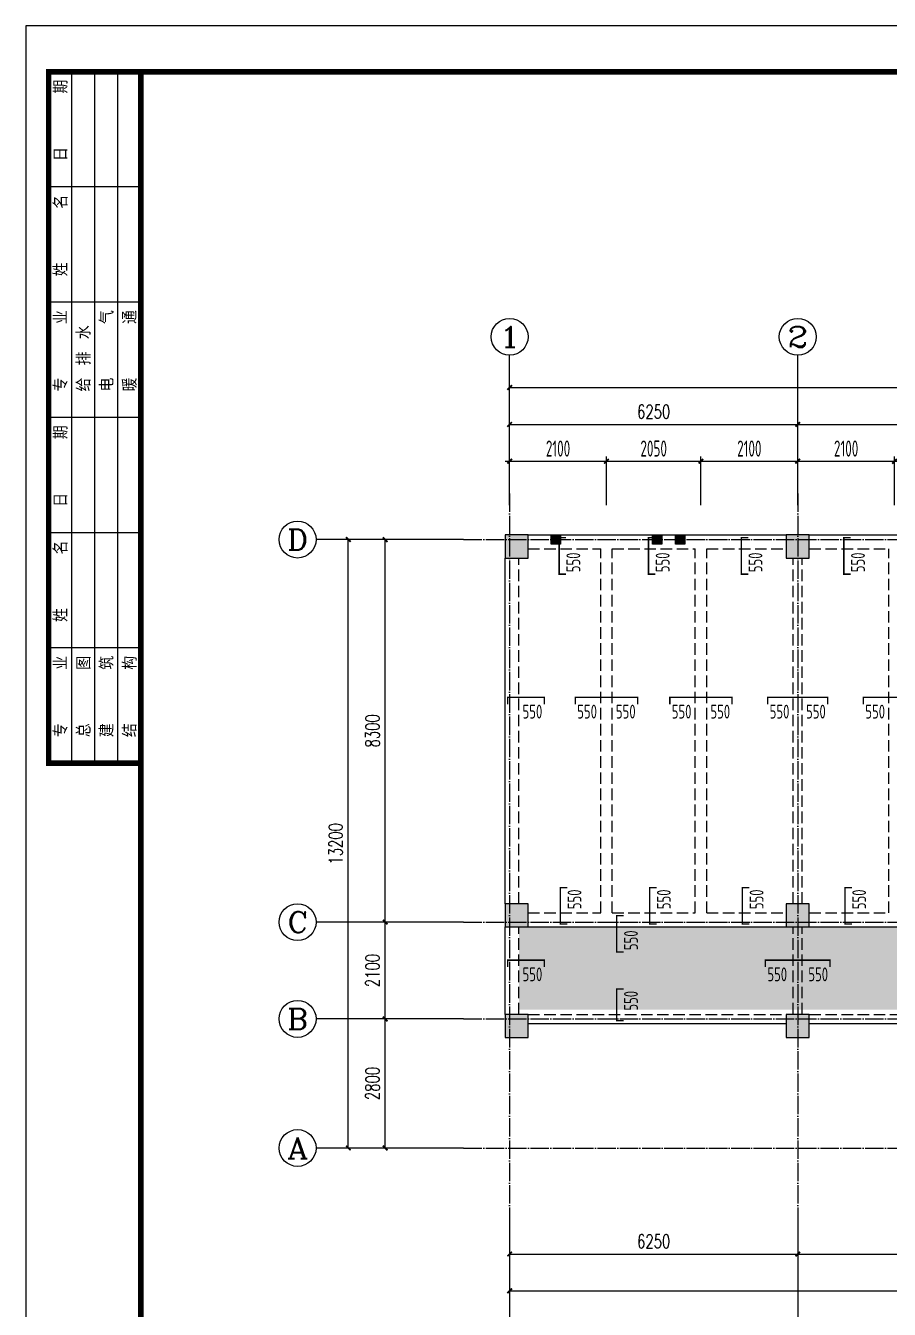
# Model space of a CAD drawing. Extents: x -441005 to 725361, y -182459 to 319313.
# Drawn here: x 139600 to 158338, y 162200 to 190050 of the extents above; entities that cross this region are included whole.
import ezdxf
from ezdxf.enums import TextEntityAlignment as Align

# ---------------------------------------------------------------- set-up
doc = ezdxf.new("R2010")
doc.units = 0
doc.header["$LTSCALE"] = 100
for name, pattern in [('DASHED', [0.75, 0.5, -0.25]), ('DOTE', [2.42, 2, -0.2, 0.02, -0.2]), ('HIDDEN', [7, 5, -2])]:
    doc.linetypes.add(name, pattern=pattern)
doc.layers.get('0').update_dxf_attribs({"linetype": 'CONTINUOUS'})
doc.layers.get('Defpoints').update_dxf_attribs({"linetype": 'CONTINUOUS'})
for name, color, linetype in [('AXIS', 3, 'CONTINUOUS'), ('AXIS_TEXT', 7, 'CONTINUOUS'), ('BEAM', 4, 'DASHED'), ('BEAM_CON', 4, 'CONTINUOUS'), ('B板筋标注', 7, 'CONTINUOUS'), ('B板细部尺寸标注', 9, 'CONTINUOUS'), ('COLU', 7, 'CONTINUOUS'), ('DOTE', 8, 'DOTE'), ('FSK_FREIN', 2, 'CONTINUOUS'), ('FSK_FTEXT', 4, 'CONTINUOUS'), ('GZ', 2, 'CONTINUOUS'), ('图框', 7, 'CONTINUOUS')]:
    doc.layers.add(name, color=color, linetype=linetype)
doc.styles.add('_TCH_AXIS', font='COMPLEX', dxfattribs={"bigfont": 'GBCBIG'})
doc.styles.add('_TCH_DIM_T3', font='simplex_.ttf', dxfattribs={"width": 0.705882, "bigfont": 'GBCBIG'})
doc.styles.add('BW_Rein', font='Tssdeng.shx', dxfattribs={"width": 0.7, "bigfont": 'hztxt.shx'})
doc.styles.add('COMPLEX', font='COMPLEX')
doc.styles.add('HZTXT', font='TXT', dxfattribs={"bigfont": 'HZTXT'})
doc.styles.add('TSSD_Dimension', font='tssdeng.shx', dxfattribs={"width": 0.62, "bigfont": '1.shx'})
doc.dimstyles.new('_TCH_ARCH&&100', dxfattribs={"dimtxt": 297.5, "dimasz": 100, "dimexe": 250, "dimexo": 300, "dimgap": 126.25, "dimtad": 1, "dimdec": 0, "dimzin": 0, "dimdsep": 46, "dimtxsty": '_TCH_DIM_T3', "dimblk": 'ARCHTICK', "dimcen": 0.09, "dimclrt": 7, "dimazin": 2, "dimtfac": 1, "dimtdec": 0, "dimtix": 1, "dimtmove": 2, "dimatfit": 3, "dimfxl": 0, "dimtolj": 1, "dimtzin": 0, "dimarcsym": 0})
doc.dimstyles.new('TSSD_100_100', dxfattribs={"dimtxt": 350, "dimasz": 100, "dimexe": 100, "dimexo": 250, "dimgap": 100, "dimtad": 1, "dimdec": 0, "dimzin": 0, "dimdsep": 46, "dimtxsty": 'TSSD_Dimension', "dimblk": 'ARCHTICK', "dimblk1": 'ARCHTICK', "dimblk2": 'ARCHTICK', "dimcen": 0, "dimdle": 100, "dimclrt": 7, "dimadec": 0, "dimazin": 0, "dimtfac": 1, "dimtdec": 0, "dimtix": 1, "dimtmove": 2, "dimatfit": 3, "dimfxl": 0, "dimtolj": 1, "dimtzin": 0, "dimarcsym": 0})

# ---------------------------------------------------------------- blocks, each defined once
blk = doc.blocks.new('_AXISO')
blk.add_circle((0, 0), 0.5)
at = {"layer": 'AXIS_TEXT', "style": 'COMPLEX', "width": 1.041667}
blk.add_attdef('A', text='', height=0.56, dxfattribs=at).set_placement((-0.25, -0.28), (0.25, -0.28), align=Align.FIT)
blk = doc.blocks.new('_ArchTick')
at = {"color": 0, "linetype": 'ByBlock', "const_width": 0.4}
blk.add_lwpolyline([(-0.5, -0.5), (0.5, 0.5)], dxfattribs=at)
blk = doc.blocks.new('*D310')
at = {"layer": 'AXIS', "color": 0, "lineweight": -2}
for p, q in [((148800, 168500), (147150, 168500)), ((147400, 165700), (147400, 168500)), ((148800, 165700), (147150, 165700))]:
    blk.add_line(p, q, dxfattribs=at)
at = {"layer": 'Defpoints', "color": 0}
for p in [(147400, 168500), (149100, 168500), (149100, 165700)]:
    blk.add_point(p, dxfattribs=at)
at = {"layer": 'AXIS', "color": 0, "lineweight": -2, "xscale": 100, "yscale": 100, "zscale": 100}
for p, rotation in [((147400, 168500), 90), ((147400, 165700), 270)]:
    blk.add_blockref('_ArchTick', p, dxfattribs=dict(at, rotation=rotation))
at = {"layer": 'AXIS', "color": 7, "insert": (147125, 167100), "char_height": 297.5, "attachment_point": 5, "rotation": 90, "style": '_TCH_DIM_T3'}
blk.add_mtext('\\A1;2800', dxfattribs=at)
blk = doc.blocks.new('*D311')
at = {"layer": 'AXIS', "color": 0, "lineweight": -2}
for p, q in [((148800, 170600), (147150, 170600)), ((147400, 168500), (147400, 170600)), ((148800, 168500), (147150, 168500))]:
    blk.add_line(p, q, dxfattribs=at)
at = {"layer": 'Defpoints', "color": 0}
for p in [(147400, 170600), (149100, 170600), (149100, 168500)]:
    blk.add_point(p, dxfattribs=at)
at = {"layer": 'AXIS', "color": 0, "lineweight": -2, "xscale": 100, "yscale": 100, "zscale": 100}
for p, rotation in [((147400, 170600), 90), ((147400, 168500), 270)]:
    blk.add_blockref('_ArchTick', p, dxfattribs=dict(at, rotation=rotation))
at = {"layer": 'AXIS', "color": 7, "insert": (147125, 169550), "char_height": 297.5, "attachment_point": 5, "rotation": 90, "style": '_TCH_DIM_T3'}
blk.add_mtext('\\A1;2100', dxfattribs=at)
blk = doc.blocks.new('*D312')
at = {"layer": 'AXIS', "color": 0, "lineweight": -2}
for p, q in [((148800, 178900), (147150, 178900)), ((147400, 170600), (147400, 178900)), ((148800, 170600), (147150, 170600))]:
    blk.add_line(p, q, dxfattribs=at)
at = {"layer": 'Defpoints', "color": 0}
for p in [(147400, 178900), (149100, 178900), (149100, 170600)]:
    blk.add_point(p, dxfattribs=at)
at = {"layer": 'AXIS', "color": 0, "lineweight": -2, "xscale": 100, "yscale": 100, "zscale": 100}
for p, rotation in [((147400, 178900), 90), ((147400, 170600), 270)]:
    blk.add_blockref('_ArchTick', p, dxfattribs=dict(at, rotation=rotation))
at = {"layer": 'AXIS', "color": 7, "insert": (147125, 174750), "char_height": 297.5, "attachment_point": 5, "rotation": 90, "style": '_TCH_DIM_T3'}
blk.add_mtext('\\A1;8300', dxfattribs=at)
blk = doc.blocks.new('*D313')
at = {"layer": 'AXIS', "color": 0, "lineweight": -2}
for p, q in [((150100, 180200), (150100, 181650)), ((156350, 180200), (156350, 181650)), ((150100, 181400), (156350, 181400))]:
    blk.add_line(p, q, dxfattribs=at)
at = {"layer": 'Defpoints', "color": 0}
for p in [(156350, 181400), (150100, 179900), (156350, 179900)]:
    blk.add_point(p, dxfattribs=at)
at = {"layer": 'AXIS', "color": 0, "lineweight": -2, "xscale": 100, "yscale": 100, "zscale": 100, "rotation": 180}
blk.add_blockref('_ArchTick', (150100, 181400), dxfattribs=at)
at = {"layer": 'AXIS', "color": 0, "lineweight": -2, "xscale": 100, "yscale": 100, "zscale": 100}
blk.add_blockref('_ArchTick', (156350, 181400), dxfattribs=at)
at = {"layer": 'AXIS', "color": 7, "insert": (153225, 181675), "char_height": 297.5, "attachment_point": 5, "style": '_TCH_DIM_T3'}
blk.add_mtext('\\A1;6250', dxfattribs=at)
blk = doc.blocks.new('*D314')
at = {"layer": 'AXIS', "color": 0, "lineweight": -2}
for p, q in [((156350, 180200), (156350, 181650)), ((162600, 180200), (162600, 181650)), ((156350, 181400), (162600, 181400))]:
    blk.add_line(p, q, dxfattribs=at)
at = {"layer": 'Defpoints', "color": 0}
for p in [(162600, 181400), (156350, 179900), (162600, 179900)]:
    blk.add_point(p, dxfattribs=at)
at = {"layer": 'AXIS', "color": 0, "lineweight": -2, "xscale": 100, "yscale": 100, "zscale": 100, "rotation": 180}
blk.add_blockref('_ArchTick', (156350, 181400), dxfattribs=at)
at = {"layer": 'AXIS', "color": 0, "lineweight": -2, "xscale": 100, "yscale": 100, "zscale": 100}
blk.add_blockref('_ArchTick', (162600, 181400), dxfattribs=at)
at = {"layer": 'AXIS', "color": 7, "insert": (159475, 181675), "char_height": 297.5, "attachment_point": 5, "style": '_TCH_DIM_T3'}
blk.add_mtext('\\A1;6250', dxfattribs=at)
blk = doc.blocks.new('*D320')
at = {"layer": 'AXIS', "color": 0, "lineweight": -2}
for p, q in [((150100, 164100), (150100, 163150)), ((156350, 164100), (156350, 163150)), ((150100, 163400), (156350, 163400))]:
    blk.add_line(p, q, dxfattribs=at)
at = {"layer": 'Defpoints', "color": 0}
for p in [(150100, 164400), (156350, 164400), (156350, 163400)]:
    blk.add_point(p, dxfattribs=at)
at = {"layer": 'AXIS', "color": 0, "lineweight": -2, "xscale": 100, "yscale": 100, "zscale": 100, "rotation": 180}
blk.add_blockref('_ArchTick', (150100, 163400), dxfattribs=at)
at = {"layer": 'AXIS', "color": 0, "lineweight": -2, "xscale": 100, "yscale": 100, "zscale": 100}
blk.add_blockref('_ArchTick', (156350, 163400), dxfattribs=at)
at = {"layer": 'AXIS', "color": 7, "insert": (153225, 163675), "char_height": 297.5, "attachment_point": 5, "style": '_TCH_DIM_T3'}
blk.add_mtext('\\A1;6250', dxfattribs=at)
blk = doc.blocks.new('*D321')
at = {"layer": 'AXIS', "color": 0, "lineweight": -2}
for p, q in [((156350, 164100), (156350, 163150)), ((162600, 164100), (162600, 163150)), ((156350, 163400), (162600, 163400))]:
    blk.add_line(p, q, dxfattribs=at)
at = {"layer": 'Defpoints', "color": 0}
for p in [(156350, 164400), (162600, 164400), (162600, 163400)]:
    blk.add_point(p, dxfattribs=at)
at = {"layer": 'AXIS', "color": 0, "lineweight": -2, "xscale": 100, "yscale": 100, "zscale": 100, "rotation": 180}
blk.add_blockref('_ArchTick', (156350, 163400), dxfattribs=at)
at = {"layer": 'AXIS', "color": 0, "lineweight": -2, "xscale": 100, "yscale": 100, "zscale": 100}
blk.add_blockref('_ArchTick', (162600, 163400), dxfattribs=at)
at = {"layer": 'AXIS', "color": 7, "insert": (159475, 163675), "char_height": 297.5, "attachment_point": 5, "style": '_TCH_DIM_T3'}
blk.add_mtext('\\A1;6250', dxfattribs=at)
blk = doc.blocks.new('*D326')
at = {"layer": 'AXIS', "color": 0, "lineweight": -2}
for p, q in [((148800, 178900), (146350, 178900)), ((146600, 165700), (146600, 178900)), ((148800, 165700), (146350, 165700))]:
    blk.add_line(p, q, dxfattribs=at)
at = {"layer": 'Defpoints', "color": 0}
for p in [(146600, 178900), (149100, 178900), (149100, 165700)]:
    blk.add_point(p, dxfattribs=at)
at = {"layer": 'AXIS', "color": 0, "lineweight": -2, "xscale": 100, "yscale": 100, "zscale": 100}
for p, rotation in [((146600, 178900), 90), ((146600, 165700), 270)]:
    blk.add_blockref('_ArchTick', p, dxfattribs=dict(at, rotation=rotation))
at = {"layer": 'AXIS', "color": 7, "insert": (146325, 172300), "char_height": 297.5, "attachment_point": 5, "rotation": 90, "style": '_TCH_DIM_T3'}
blk.add_mtext('\\A1;13200', dxfattribs=at)
blk = doc.blocks.new('*D327')
at = {"layer": 'AXIS', "color": 0, "lineweight": -2}
for p, q in [((150100, 180200), (150100, 182450)), ((201850, 180200), (201850, 182450)), ((150100, 182200), (201850, 182200))]:
    blk.add_line(p, q, dxfattribs=at)
at = {"layer": 'Defpoints', "color": 0}
for p in [(201850, 182200), (150100, 179900), (201850, 179900)]:
    blk.add_point(p, dxfattribs=at)
at = {"layer": 'AXIS', "color": 0, "lineweight": -2, "xscale": 100, "yscale": 100, "zscale": 100, "rotation": 180}
blk.add_blockref('_ArchTick', (150100, 182200), dxfattribs=at)
at = {"layer": 'AXIS', "color": 0, "lineweight": -2, "xscale": 100, "yscale": 100, "zscale": 100}
blk.add_blockref('_ArchTick', (201850, 182200), dxfattribs=at)
at = {"layer": 'AXIS', "color": 7, "insert": (175975, 182475), "char_height": 297.5, "attachment_point": 5, "style": '_TCH_DIM_T3'}
blk.add_mtext('\\A1;51750', dxfattribs=at)
blk = doc.blocks.new('*D332')
at = {"layer": 'AXIS', "color": 0, "lineweight": -2}
for p, q in [((150100, 164100), (150100, 162350)), ((201850, 164100), (201850, 162350)), ((150100, 162600), (201850, 162600))]:
    blk.add_line(p, q, dxfattribs=at)
at = {"layer": 'Defpoints', "color": 0}
for p in [(150100, 164400), (201850, 164400), (201850, 162600)]:
    blk.add_point(p, dxfattribs=at)
at = {"layer": 'AXIS', "color": 0, "lineweight": -2, "xscale": 100, "yscale": 100, "zscale": 100, "rotation": 180}
blk.add_blockref('_ArchTick', (150100, 162600), dxfattribs=at)
at = {"layer": 'AXIS', "color": 0, "lineweight": -2, "xscale": 100, "yscale": 100, "zscale": 100}
blk.add_blockref('_ArchTick', (201850, 162600), dxfattribs=at)
at = {"layer": 'AXIS', "color": 7, "insert": (175975, 162875), "char_height": 297.5, "attachment_point": 5, "style": '_TCH_DIM_T3'}
blk.add_mtext('\\A1;51750', dxfattribs=at)
blk = doc.blocks.new('*D356')
at = {"layer": 'B板细部尺寸标注', "color": 0, "lineweight": -2}
for p, q in [((156250, 180600), (158550, 180600)), ((156350, 179645), (156350, 180700)), ((158450, 179645), (158450, 180700))]:
    blk.add_line(p, q, dxfattribs=at)
at = {"layer": 'Defpoints', "color": 0}
for p in [(158450, 180600), (156350, 179395), (158450, 179395)]:
    blk.add_point(p, dxfattribs=at)
at = {"layer": 'B板细部尺寸标注', "color": 0, "lineweight": -2, "xscale": 100, "yscale": 100, "zscale": 100, "rotation": 180}
blk.add_blockref('_ArchTick', (156350, 180600), dxfattribs=at)
at = {"layer": 'B板细部尺寸标注', "color": 0, "lineweight": -2, "xscale": 100, "yscale": 100, "zscale": 100}
blk.add_blockref('_ArchTick', (158450, 180600), dxfattribs=at)
at = {"layer": 'B板细部尺寸标注', "color": 7, "insert": (157400, 180875), "char_height": 350, "attachment_point": 5, "style": 'TSSD_Dimension'}
blk.add_mtext('\\A1;2100', dxfattribs=at)
blk = doc.blocks.new('*D358')
at = {"layer": 'B板细部尺寸标注', "color": 0, "lineweight": -2}
for p, q in [((154150, 180600), (156450, 180600)), ((154250, 179645), (154250, 180700)), ((156350, 179645), (156350, 180700))]:
    blk.add_line(p, q, dxfattribs=at)
at = {"layer": 'Defpoints', "color": 0}
for p in [(156350, 180600), (154250, 179395), (156350, 179395)]:
    blk.add_point(p, dxfattribs=at)
at = {"layer": 'B板细部尺寸标注', "color": 0, "lineweight": -2, "xscale": 100, "yscale": 100, "zscale": 100, "rotation": 180}
blk.add_blockref('_ArchTick', (154250, 180600), dxfattribs=at)
at = {"layer": 'B板细部尺寸标注', "color": 0, "lineweight": -2, "xscale": 100, "yscale": 100, "zscale": 100}
blk.add_blockref('_ArchTick', (156350, 180600), dxfattribs=at)
at = {"layer": 'B板细部尺寸标注', "color": 7, "insert": (155300, 180875), "char_height": 350, "attachment_point": 5, "style": 'TSSD_Dimension'}
blk.add_mtext('\\A1;2100', dxfattribs=at)
blk = doc.blocks.new('*D359')
at = {"layer": 'B板细部尺寸标注', "color": 0, "lineweight": -2}
for p, q in [((150000, 180600), (152300, 180600)), ((150100, 179645), (150100, 180700)), ((152200, 179645), (152200, 180700))]:
    blk.add_line(p, q, dxfattribs=at)
at = {"layer": 'Defpoints', "color": 0}
for p in [(152200, 180600), (150100, 179395), (152200, 179395)]:
    blk.add_point(p, dxfattribs=at)
at = {"layer": 'B板细部尺寸标注', "color": 0, "lineweight": -2, "xscale": 100, "yscale": 100, "zscale": 100, "rotation": 180}
blk.add_blockref('_ArchTick', (150100, 180600), dxfattribs=at)
at = {"layer": 'B板细部尺寸标注', "color": 0, "lineweight": -2, "xscale": 100, "yscale": 100, "zscale": 100}
blk.add_blockref('_ArchTick', (152200, 180600), dxfattribs=at)
at = {"layer": 'B板细部尺寸标注', "color": 7, "insert": (151150, 180875), "char_height": 350, "attachment_point": 5, "style": 'TSSD_Dimension'}
blk.add_mtext('\\A1;2100', dxfattribs=at)
blk = doc.blocks.new('*D360')
at = {"layer": 'B板细部尺寸标注', "color": 0, "lineweight": -2}
for p, q in [((152100, 180600), (154350, 180600)), ((152200, 179645), (152200, 180700)), ((154250, 179645), (154250, 180700))]:
    blk.add_line(p, q, dxfattribs=at)
at = {"layer": 'Defpoints', "color": 0}
for p in [(154250, 180600), (152200, 179395), (154250, 179395)]:
    blk.add_point(p, dxfattribs=at)
at = {"layer": 'B板细部尺寸标注', "color": 0, "lineweight": -2, "xscale": 100, "yscale": 100, "zscale": 100, "rotation": 180}
blk.add_blockref('_ArchTick', (152200, 180600), dxfattribs=at)
at = {"layer": 'B板细部尺寸标注', "color": 0, "lineweight": -2, "xscale": 100, "yscale": 100, "zscale": 100}
blk.add_blockref('_ArchTick', (154250, 180600), dxfattribs=at)
at = {"layer": 'B板细部尺寸标注', "color": 7, "insert": (153225, 180875), "char_height": 350, "attachment_point": 5, "style": 'TSSD_Dimension'}
blk.add_mtext('\\A1;2050', dxfattribs=at)
blk = doc.blocks.new('A2+1_2')
at = {"layer": '图框'}
for p, q in [((1000, 26000), (1000, 41000)), ((1500, 26000), (1500, 41000)), ((2000, 26000), (2000, 41000)), ((2500, 38500), (500, 38500)), ((2500, 36000), (500, 36000)), ((2500, 33500), (500, 33500)), ((2500, 31000), (500, 31000)), ((2500, 28500), (500, 28500))]:
    blk.add_line(p, q, dxfattribs=at)
blk.add_lwpolyline([(0, 0), (89100, 0), (89100, 42000), (0, 42000)], close=True, dxfattribs=at)
at = {"layer": '图框', "const_width": 120}
blk.add_lwpolyline([(2500, 41000), (500, 41000), (500, 26000), (2500, 26000)], dxfattribs=at)
blk.add_lwpolyline([(2500, 1000), (88100, 1000), (88100, 41000), (2500, 41000)], close=True, dxfattribs=at)
at = {"layer": '图框', "style": 'HZTXT'}
for s, p in [('日    期', (911, 39064)), ('姓    名', (911, 36564)), ('专    业', (911, 34064)), ('电    气', (1911, 34064)), ('暖    通', (2411, 34064)), ('给 排 水', (1411, 34064)), ('日    期', (911, 31564)), ('姓    名', (911, 29064)), ('专    业', (911, 26564)), ('总    图', (1411, 26564)), ('建    筑', (1911, 26564)), ('结    构', (2411, 26564))]:
    blk.add_text(s, height=300, rotation=90, dxfattribs=at).set_placement(p)
blk = doc.blocks.new('GZ')
at = {"layer": 'GZ'}
blk.add_hatch(color=252, dxfattribs=at).paths.add_polyline_path([(200, 0), (0, 0), (0, 200), (200, 200)])
at = {"layer": 'GZ', "color": 2}
blk.add_lwpolyline([(200, 0), (0, 0), (0, 200), (200, 200)], close=True, dxfattribs=at)
blk = doc.blocks.new('A$C7B5C40C7')
at = {"layer": 'GZ'}
for p in [(3200, -200), (3700, -200), (1000, -200)]:
    blk.add_blockref('GZ', p, dxfattribs=at)

msp = doc.modelspace()

# ---------------------------------------------------------------- hatches: boundary and pattern name
at = {"layer": 'B板筋标注'}
h = msp.add_hatch(dxfattribs=at)
h.set_pattern_fill('CROSS', color=6, scale=50, style=0)
h.set_pattern_definition([(0, (150000, 282000), (317.5, 317.5), [158.75, -476.25]), (90, (150079.38, 281920.62), (-317.5, 317.5), [158.75, -476.25])])
h.paths.add_polyline_path([(150300, 168700), (190650, 168700), (190650, 168500), (201750, 168500), (201750, 170500), (197750, 170500), (197750, 170800), (190950, 170800), (190950, 170500), (150300, 170500)])
at = {"layer": 'COLU'}
for points in [[(150500, 178500), (150500, 179000), (150000, 179000), (150000, 178500)], [(156600, 178500), (156600, 179000), (156100, 179000), (156100, 178500)], [(150500, 170500), (150500, 171000), (150000, 171000), (150000, 170500)], [(156600, 170500), (156600, 171000), (156100, 171000), (156100, 170500)], [(150500, 168100), (150500, 168600), (150000, 168600), (150000, 168100)], [(156600, 168100), (156600, 168600), (156100, 168600), (156100, 168100)]]:
    msp.add_hatch(color=251, dxfattribs=at).paths.add_polyline_path(points)

# ---------------------------------------------------------------- linework, layer by layer
at = {"layer": 'AXIS'}
for p, q in [((150100, 179900), (150100, 182900)), ((156350, 179900), (156350, 182900)), ((149100, 178900), (145900, 178900)), ((149100, 170600), (145900, 170600)), ((149100, 168500), (145900, 168500)), ((149100, 165700), (145900, 165700)), ((150100, 164400), (150100, 161900)), ((156350, 164400), (156350, 161900))]:
    msp.add_line(p, q, dxfattribs=at)
at = {"layer": 'BEAM', "linetype": 'HIDDEN', "ltscale": 0.5}
for p, q in [((150500, 178700), (152075, 178700)), ((152075, 170800), (152075, 178700)), ((152325, 170800), (152325, 178700)), ((152325, 178700), (154125, 178700)), ((154125, 170800), (154125, 178700)), ((154375, 170800), (154375, 178700)), ((154375, 178700), (156100, 178700)), ((156600, 178700), (158325, 178700)), ((158325, 170800), (158325, 178700)), ((150300, 171000), (150300, 178500)), ((156250, 171000), (156250, 178500)), ((156450, 171000), (156450, 178500)), ((150500, 170800), (152075, 170800)), ((152325, 170800), (154125, 170800)), ((154375, 170800), (156100, 170800)), ((156600, 170800), (158325, 170800)), ((150300, 168600), (150300, 170500)), ((156250, 168600), (156250, 170500)), ((156450, 168600), (156450, 170500)), ((150500, 168600), (156100, 168600)), ((156600, 168600), (162300, 168600))]:
    msp.add_line(p, q, dxfattribs=at)
at = {"layer": 'BEAM_CON'}
for p, q in [((150500, 179000), (156100, 179000)), ((156600, 179000), (160600, 179000)), ((150000, 171000), (150000, 178500)), ((150000, 168600), (150000, 170500)), ((150500, 170500), (156100, 170500)), ((156600, 170500), (162350, 170500)), ((150500, 168400), (156100, 168400)), ((156600, 168400), (162300, 168400))]:
    msp.add_line(p, q, dxfattribs=at)
at = {"layer": 'COLU'}
for points in [[(150500, 178500), (150500, 179000), (150000, 179000), (150000, 178500)], [(156600, 178500), (156600, 179000), (156100, 179000), (156100, 178500)], [(150500, 170500), (150500, 171000), (150000, 171000), (150000, 170500)], [(156600, 170500), (156600, 171000), (156100, 171000), (156100, 170500)], [(150500, 168100), (150500, 168600), (150000, 168600), (150000, 168100)], [(156600, 168100), (156600, 168600), (156100, 168600), (156100, 168100)]]:
    msp.add_lwpolyline(points, close=True, dxfattribs=at)
at = {"layer": 'DOTE', "ltscale": 2}
for p, q in [((150100, 179900), (150100, 164400)), ((156350, 179900), (156350, 164400)), ((149100, 178900), (203300, 178900)), ((149100, 170600), (203300, 170600)), ((149100, 168500), (203300, 168500)), ((149100, 165700), (203300, 165700))]:
    msp.add_line(p, q, dxfattribs=at)
at = {"layer": 'FSK_FREIN', "const_width": 30}
for points in [[(151325, 178150), (151175, 178150), (151175, 178940), (151325, 178940)], [(153262.5, 178150), (153112.5, 178150), (153112.5, 178940), (153262.5, 178940)], [(155275, 178150), (155125, 178150), (155125, 178940), (155275, 178940)], [(157500, 178150), (157350, 178150), (157350, 178940), (157500, 178940)], [(150060, 175325), (150060, 175475), (150850, 175475), (150850, 175325)], [(151525, 175325), (151525, 175475), (152875, 175475), (152875, 175325)], [(153575, 175325), (153575, 175475), (154925, 175475), (154925, 175325)], [(155700, 175325), (155700, 175475), (157000, 175475), (157000, 175325)], [(157775, 175325), (157775, 175475), (159125, 175475), (159125, 175325)], [(151350, 170560), (151200, 170560), (151200, 171350), (151350, 171350)], [(153287.5, 170560), (153137.5, 170560), (153137.5, 171350), (153287.5, 171350)], [(155300, 170560), (155150, 170560), (155150, 171350), (155300, 171350)], [(157525, 170560), (157375, 170560), (157375, 171350), (157525, 171350)], [(152575, 169950), (152425, 169950), (152425, 170740), (152575, 170740)], [(150060, 169625), (150060, 169775), (150850, 169775), (150850, 169625)], [(155650, 169625), (155650, 169775), (157050, 169775), (157050, 169625)], [(152575, 168460), (152425, 168460), (152425, 169150), (152575, 169150)]]:
    msp.add_lwpolyline(points, dxfattribs=at)

# ---------------------------------------------------------------- block references
msp.add_blockref('A2+1_2', (139600, 148050))
at = {"layer": 'AXIS'}
ref = msp.add_blockref('_AXISO', (150100, 183300), dxfattribs=dict(at, xscale=800, yscale=800, zscale=800))
ref.add_attrib('A', '1', dxfattribs={"layer": 'AXIS_TEXT', "height": 452.5, "style": '_TCH_AXIS', "width": 2.333333}).set_placement((149873.7, 183073.7), (150326.3, 183073.7), align=Align.FIT)
ref = msp.add_blockref('_AXISO', (156350, 183300), dxfattribs=dict(at, xscale=800, yscale=800, zscale=800))
ref.add_attrib('A', '2', dxfattribs={"layer": 'AXIS_TEXT', "height": 452.5, "style": '_TCH_AXIS', "width": 1.5}).set_placement((156123.7, 183073.7), (156576.3, 183073.7), align=Align.FIT)
ref = msp.add_blockref('_AXISO', (145500, 178900), dxfattribs=dict(at, xscale=800, yscale=800, zscale=800))
ref.add_attrib('A', 'D', dxfattribs={"layer": 'AXIS_TEXT', "height": 452.5, "style": '_TCH_AXIS', "width": 1.235294}).set_placement((145273.7, 178673.7), (145726.3, 178673.7), align=Align.FIT)
ref = msp.add_blockref('_AXISO', (145500, 170600), dxfattribs=dict(at, xscale=800, yscale=800, zscale=800))
ref.add_attrib('A', 'C', dxfattribs={"layer": 'AXIS_TEXT', "height": 452.5, "style": '_TCH_AXIS', "width": 1.4}).set_placement((145273.7, 170373.7), (145726.3, 170373.7), align=Align.FIT)
ref = msp.add_blockref('_AXISO', (145500, 168500), dxfattribs=dict(at, xscale=800, yscale=800, zscale=800))
ref.add_attrib('A', 'B', dxfattribs={"layer": 'AXIS_TEXT', "height": 452.5, "style": '_TCH_AXIS', "width": 1.235294}).set_placement((145273.7, 168273.7), (145726.3, 168273.7), align=Align.FIT)
ref = msp.add_blockref('_AXISO', (145500, 165700), dxfattribs=dict(at, xscale=800, yscale=800, zscale=800))
ref.add_attrib('A', 'A', dxfattribs={"layer": 'AXIS_TEXT', "height": 452.5, "style": '_TCH_AXIS', "width": 1.166667}).set_placement((145273.7, 165473.7), (145726.3, 165473.7), align=Align.FIT)
at = {"layer": 'GZ'}
msp.add_blockref('A$C7B5C40C7', (150000, 179000), dxfattribs=at)

# ---------------------------------------------------------------- texts
at = {"layer": 'FSK_FTEXT', "style": 'BW_Rein', "width": 0.7}
for p in [(151332.5, 178620), (153270, 178620), (155282.5, 178620), (157507.5, 178620), (152582.5, 170420)]:
    msp.add_text('550', height=300, rotation=90, dxfattribs=at).set_placement(p, align=Align.TOP_RIGHT)
for p in [(150380, 175317.5), (152405, 175317.5), (154455, 175317.5), (156530, 175317.5), (150380, 169617.5), (156580, 169617.5)]:
    msp.add_text('550', height=300, dxfattribs=at).set_placement(p, align=Align.TOP_LEFT)
for p in [(151995, 175317.5), (154045, 175317.5), (156170, 175317.5), (158245, 175317.5), (156120, 169617.5)]:
    msp.add_text('550', height=300, dxfattribs=at).set_placement(p, align=Align.TOP_RIGHT)
for p in [(151357.5, 170880), (153295, 170880), (155307.5, 170880), (157532.5, 170880), (152582.5, 168680)]:
    msp.add_text('550', height=300, rotation=90, dxfattribs=at).set_placement(p, align=Align.TOP_LEFT)

# ---------------------------------------------------------------- dimensions: what is measured, and where the dimension line sits
at = {"layer": 'AXIS'}
for p1, p2, distance, picture, middle in [((150100, 179900), (201850, 179900), 2300, '*D327', (175975, 182475)), ((150100, 179900), (156350, 179900), 1500, '*D313', (153225, 181675)), ((156350, 179900), (162600, 179900), 1500, '*D314', (159475, 181675)), ((149100, 165700), (149100, 178900), 2500, '*D326', (146325, 172300)), ((149100, 170600), (149100, 178900), 1700, '*D312', (147125, 174750)), ((149100, 168500), (149100, 170600), 1700, '*D311', (147125, 169550)), ((149100, 165700), (149100, 168500), 1700, '*D310', (147125, 167100)), ((150100, 164400), (156350, 164400), -1000, '*D320', (153225, 163675)), ((150100, 164400), (201850, 164400), -1800, '*D332', (175975, 162875)), ((156350, 164400), (162600, 164400), -1000, '*D321', (159475, 163675))]:
    dim = msp.add_aligned_dim(p1=p1, p2=p2, distance=distance, dimstyle='_TCH_ARCH&&100', dxfattribs=at)
    dim.commit()
    dim.dimension.update_dxf_attribs({"geometry": picture, "text_midpoint": middle})
at = {"layer": 'B板细部尺寸标注'}
for base, p1, p2, picture, middle in [((152200, 180600), (150100, 179394.9), (152200, 179394.9), '*D359', (151150, 180875)), ((154250, 180600), (152200, 179394.9), (154250, 179394.9), '*D360', (153225, 180875)), ((156350, 180600), (154250, 179394.9), (156350, 179394.9), '*D358', (155300, 180875)), ((158450, 180600), (156350, 179394.9), (158450, 179394.9), '*D356', (157400, 180875))]:
    dim = msp.add_linear_dim(base=base, p1=p1, p2=p2, dimstyle='TSSD_100_100', dxfattribs=at)
    dim.commit()
    dim.dimension.update_dxf_attribs({"geometry": picture, "text_midpoint": middle})

doc.saveas('drawing.dxf')
